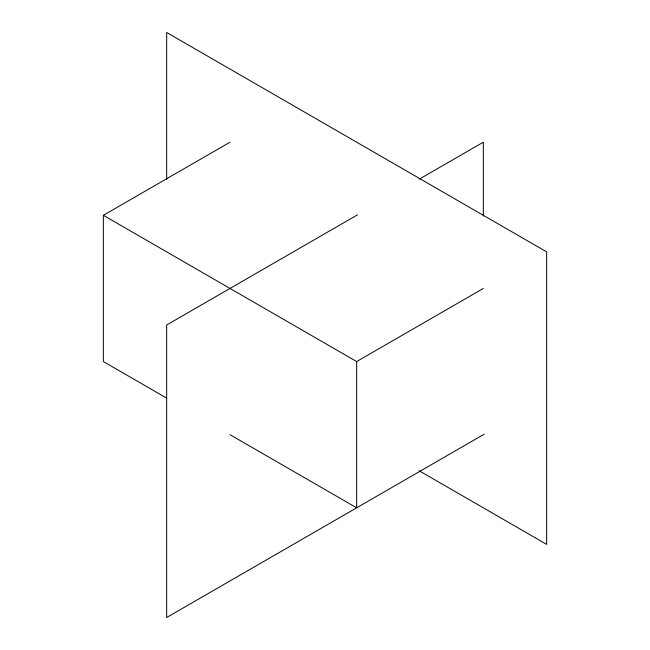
<?xml version="1.0" encoding="UTF-8"?>
<svg xmlns="http://www.w3.org/2000/svg" width="650" height="650" viewBox="0 0 650 650"><rect width="100%" height="100%" fill="white"/><g stroke="black" fill="none" stroke-linecap="round" stroke-linejoin="round"><path stroke-width="0.97" d="M166.676 398.125L103.35 361.562L103.35 215.312L230.011 142.188M357.541 214.801L166.676 325L166.676 617.5L484.201 434.176M419.112 179.254L483.324 142.188L483.324 216.068M103.35 215.312L356.663 361.562L483.324 288.438M419.112 470.746L546.65 544.375L546.65 251.875L166.676 32.5L166.676 179.254M230.011 434.688L356.663 507.812L356.663 361.562"/></g></svg>
